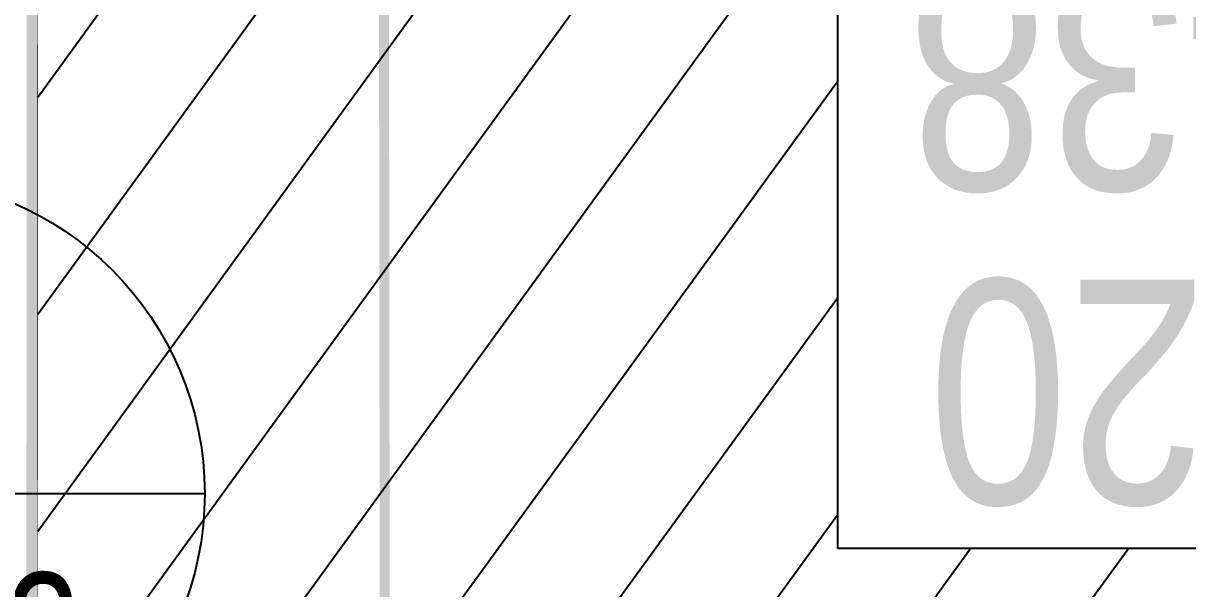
# Model space of a CAD drawing. Header units: centimetres. Extents: x -6122352 to 7132207, y -1694241 to 1947892.
# Drawn here: x 92642 to 94980, y -96683 to -95548 of the extents above; entities that cross this region are included whole.
import ezdxf
from ezdxf.enums import TextEntityAlignment as Align
from ezdxf.xclip import XClip

# ---------------------------------------------------------------- set-up
doc = ezdxf.new("R2010")
doc.units = ezdxf.units.CM
doc.header["$MEASUREMENT"] = 0
doc.header["$XCLIPFRAME"] = 2
doc.linetypes.add('XR-AR-END-SETTING OUT PLAN$0$23261-XR-AR-SI-GF$0$HIDDEN', pattern=[0.375, 0.25, -0.125])
for name, color, linetype in [('00-MI-DIM', 7, 'Continuous'), ('23585-XR-AR-BOUNDARY WALLS AND SETBACKS$0$setback', 7, 'XR-AR-END-SETTING OUT PLAN$0$23261-XR-AR-SI-GF$0$HIDDEN'), ('@MI-REF LAYER', 7, 'Continuous'), ('B_TH_4', 7, 'Continuous')]:
    doc.layers.add(name, color=color, linetype=linetype)
for name, color, linetype, lineweight in [('A-ANNO-TEXT', 3, 'Continuous', 25), ('XR-AR-END-SETTING OUT PLAN$0$23585-XR-AR-END-GROUND FLOOR$0$A-EQUP-KITN-PLAN', 202, 'Continuous', 9), ('XR-AR-END-SETTING OUT PLAN$0$23585-XR-AR-END-GROUND FLOOR$0$A-GLAZ-SILL', 8, 'Continuous', 5), ('XR-AR-END-SETTING OUT PLAN$0$23585-XR-AR-END-GROUND FLOOR$0$A-GLAZ-WNDO', 232, 'Continuous', 9), ('XR-AR-END-SETTING OUT PLAN$0$23585-XR-AR-END-GROUND FLOOR$0$A-WALL', 7, 'Continuous', 30)]:
    doc.layers.add(name, color=color, linetype=linetype, lineweight=lineweight)
doc.styles.add('Arial Narrow', font='ARIALN.TTF', dxfattribs={"width": 0.95, "height": 500})
doc.styles.add('Xref group 33-41$0$Overall SOP Plan$0$LAC-609-NG10-1-XREF-GRID-125SC$0$GRID-DIM-NO', font='arial.ttf', dxfattribs={"width": 0.8})

# ---------------------------------------------------------------- blocks, each defined once
blk = doc.blocks.new('23585-XR-AR-BOUNDARY WALLS AND SETBACKS')
at = {"layer": '23585-XR-AR-BOUNDARY WALLS AND SETBACKS$0$setback', "ltscale": 40, "const_width": 0.05}
blk.add_lwpolyline([(496532.0673623674, 2768893.95391039), (496532.1686264705, 2768894.064425312), (496536.2220017799, 2768898.488198366), (496540.2756266847, 2768902.912025546), (496544.3290017809, 2768907.335798366), (496548.382401789, 2768911.759598364), (496552.4358017773, 2768916.183398364), (496556.5893923498, 2768920.716433185), (496542.2115776765, 2768933.889312271), (496538.0586421989, 2768929.356943275), (496534.0052491076, 2768924.933150815), (496529.9518491079, 2768920.509350816), (496525.8982013824, 2768916.085698731), (496521.844849108, 2768911.661950815), (496517.6903034673, 2768907.127653947), (496532.0673623674, 2768893.95391039)], dxfattribs=at)
blk = doc.blocks.new('A$C9d9485f6')
at = {"layer": 'A-ANNO-TEXT', "rotation": 312.4881850805905}
blk.add_blockref('23585-XR-AR-BOUNDARY WALLS AND SETBACKS', (-2377088.534775567, -1504219.252137818), dxfattribs=at)
blk = doc.blocks.new('XR-AR-END-SETTING OUT PLAN$0$23585-XR-AR-END-GROUND FLOOR$0$XR-END-GROUND FLOOR PLAN$0$A$C69996ABC')
at = {"layer": 'XR-AR-END-SETTING OUT PLAN$0$23585-XR-AR-END-GROUND FLOOR$0$A-GLAZ-SILL'}
blk.add_line((0.2499999770720933, 0.9999993968456202), (0.249999977072207, 0.0999993968456252), dxfattribs=at)
at = {"layer": 'XR-AR-END-SETTING OUT PLAN$0$23585-XR-AR-END-GROUND FLOOR$0$A-GLAZ-WNDO'}
for p, q in [((-2.292778056300904e-08, 0.9999993968456202), (-2.292778056300904e-08, 0.9499993968456231)), ((0.2499999770720933, 0.9999993968456202), (-2.292778056300904e-08, 0.9999993968456202)), ((0.1499999770722127, 0.9499993968456231), (0.1499999770722127, 0.9999993968456202)), ((0.1499999770722109, 0.999999396845622), (0.1499999770722127, 0.09999939684562342)), ((-2.292778056300904e-08, 0.9499993968456231), (0.1499999770722127, 0.9499993968456231)), ((-2.292778056300904e-08, 0.9499993968456231), (-2.292778056300904e-08, 0.1499993968456224)), ((0.1499999770722127, 0.1499993968456224), (-2.292778056300904e-08, 0.1499993968456224)), ((-2.292787470992153e-08, 0.09999939684561099), (-2.292787470992153e-08, 0.1499993968456099)), ((0.1499999770722127, 0.0999993968456252), (0.1499999770722127, 0.1499993968456224)), ((0.249999977072207, 0.0999993968456252), (-2.292778056300904e-08, 0.0999993968456252))]:
    blk.add_line(p, q, dxfattribs=at)
blk.add_lwpolyline([(-2.292779299750691e-08, 0.9499993968456231), (-2.292779299750691e-08, 0.1499993968456224), (0.04999997707220416, 0.1499993968456224), (0.04999997707220416, 0.9499993968456231)], close=True, dxfattribs=at)
blk.add_lwpolyline([(0.04999997707215442, 0.0999993968456181), (-2.292784451185526e-08, 0.0999993968456181)], dxfattribs=at)
blk = doc.blocks.new('XR-AR-END-SETTING OUT PLAN')
at = {"layer": 'XR-AR-END-SETTING OUT PLAN$0$23585-XR-AR-END-GROUND FLOOR$0$A-EQUP-KITN-PLAN', "color": 8}
for p, q in [((3850.109238997102, 11100.00033140182), (3850.107901349664, 13149.99880361557)), ((5650.107138469815, 11100.00778436661), (3850.109238997102, 11100.00033140182))]:
    blk.add_line(p, q, dxfattribs=at)
at = {"layer": 'XR-AR-END-SETTING OUT PLAN$0$23585-XR-AR-END-GROUND FLOOR$0$A-WALL', "color": 8}
blk.add_lwpolyline([(3850.106042101979, 10500.01968860626), (5750.107330158353, 10500.00084400177), (5750.107415214181, 10250.00188541412), (4790.107357934117, 10249.9985537529), (4790.107358291745, 10149.99855566025), (4540.107357993722, 10149.99855566025), (4540.10735835135, 10249.9985537529), (3000.102095916867, 10249.99855327606), (3000.102079048753, 11999.99910259247), (3250.104392960668, 11999.99910163879), (3250.104392841458, 11100.02067995071), (3850.106042161584, 11100.02068090439), (3850.10604198277, 10499.99947547913)], dxfattribs=at)
at = {"color": 8, "xscale": 1000.000000000001, "yscale": 1000.000000000001, "zscale": 1000.000000000001}
blk.add_blockref('XR-AR-END-SETTING OUT PLAN$0$23585-XR-AR-END-GROUND FLOOR$0$XR-END-GROUND FLOOR PLAN$0$A$C69996ABC', (3000.101009145379, 11899.99970579147), dxfattribs=at)
blk = doc.blocks.new('END UNIT')
at = {"xscale": 0.001, "yscale": 0.001, "zscale": 0.001}
blk.add_blockref('XR-AR-END-SETTING OUT PLAN', (-9.150201729830158, 0), dxfattribs=at)
blk = doc.blocks.new('TH_4')
at = {"xscale": -1}
blk.add_blockref('END UNIT', (495826.3053798428, 2769130.514097063), dxfattribs=at)
blk = doc.blocks.new('A$C780da55d')
at = {"layer": 'B_TH_4', "xscale": 1.000039159572381, "yscale": 1.000039159572381, "zscale": 1.000039159572381}
blk.add_blockref('TH_4', (-495814.0704651335, -2769239.302089663), dxfattribs=at)
blk = doc.blocks.new('23585-XR-AR-MALDIVE-2$0$TH_4')
blk.add_blockref('A$C780da55d', (495794.655359471, 2769130.864096801))
blk = doc.blocks.new('*U1871')
h = blk.add_hatch(color=94)
edge = h.paths.add_edge_path()
edge.add_line((-5.853590386044781e-15, -6.350000000000011), (-3.839567134987508e-15, -8.98025612106916))
edge.add_line((-3.839567134987508e-15, -8.98025612106916), (-8.98025612106916, -1.4210854715202e-14))
edge.add_line((-8.98025612106916, -1.364422505680946e-14), (-1.243449787580175e-14, 8.980256121069147))
edge.add_line((-1.308023176029987e-14, 8.980256121069147), (-6.554262137165959e-15, 6.349999999999988))
edge.add_arc((-2.326472348102011e-15, -1.154631945610163e-14), 6.35, 90.00000000000004, 269.9999999999999)
at = {"color": 94}
blk.add_line((-6.35, -5.639932965095795e-15), (6.35, -1.127986593019159e-14), dxfattribs=at)
for points in [[(-5.853590386044781e-15, -6.350000000000011), (-3.839567134987508e-15, -8.98025612106916), (-8.98025612106916, -1.364422505680946e-14), (-1.308023176029987e-14, 8.980256121069147), (-6.554262137165959e-15, 6.349999999999988, 0.9999999999999994)], [(-4.490128060534579, 4.490128060534578, 0.4142135623730951), (-4.490128060534578, -4.49012806053458), (-8.98025612106916, -1.236372533598709e-15), (-4.490128060534585, 4.490128060534578)]]:
    blk.add_lwpolyline(points, format="xyb", close=True)
blk.add_circle((-1.409983241273949e-15, -5.639932965095795e-15), 6.35, dxfattribs=at)
at = {"style": 'Arial Narrow', "width": 0.95, "flags": 8}
blk.add_attdef('VIEWNUMBER', text='', height=2.5, dxfattribs=at).set_placement((-1.409983241273949e-15, -5.639932965095795e-15), align=Align.BOTTOM_CENTER)
blk.add_attdef('SHEETNUMBER', text='', height=2.5, dxfattribs=at).set_placement((-1.409983241273949e-15, -1.587500000000005), align=Align.TOP_CENTER)
blk = doc.blocks.new('M3 REF WITH TABLES')
at = {"color": 1, "const_width": 0.01999999999999999}
blk.add_lwpolyline([(57.20067118969746, 62.37373535102233), (62.30738789052702, 62.65021186042577), (72.09442844771547, 53.70689465757459), (72.34833414893365, 53.9801707486622), (72.09442844771547, 53.70689465757459), (74.45312023937004, 51.5195779344067), (74.79307378083467, 46.24843301204965)], dxfattribs=at)

msp = doc.modelspace()

# ---------------------------------------------------------------- block references
at = {"layer": '@MI-REF LAYER', "xscale": 1000, "yscale": 1000, "zscale": 1000}
msp.add_blockref('A$C9d9485f6', (-23958.95045533385, 48155.57226163784), dxfattribs=at)

# ---------------------------------------------------------------- next in the draw order: block references
at = {"layer": '@MI-REF LAYER'}
ref = msp.add_blockref('23585-XR-AR-MALDIVE-2$0$TH_4', (496417964.9591807, 2768957759.234045), dxfattribs=dict(at, xscale=1000, yscale=1000, zscale=1000, rotation=179.9898026793493))
XClip(ref).set_block_clipping_path([(495835.3952632253, 2769130.5143983634), (495835.3955449336, 2769154.454259045), (495832.31072781887, 2769154.454277743), (495826.31069717463, 2769154.4542400045), (495820.3105747942, 2769154.45435022), (495814.30548654683, 2769154.454312696), (495808.3105498841, 2769154.4542752365), (495802.31054505054, 2769154.4543360225), (495793.35712816194, 2769154.454291232), (495793.3583734059, 2769130.514380163)])

# ---------------------------------------------------------------- next in the draw order: linework, layer by layer
at = {"layer": '@MI-REF LAYER', "const_width": 5.000000000000002}
msp.add_lwpolyline([(92675.4538232604, -89964.51177521618), (92671.27349824559, -104238.3423609368), (98921.51899553371, -104239.4547581458), (98921.43785492248, -103938.8251073431), (122722.8712224877, -103943.0612112809), (122722.6830709629, -104243.6908133628), (128972.9285688721, -104244.8032133181), (128976.4423090391, -89970.86702887056), (92675.4538232604, -89964.51177521618)], close=True, dxfattribs=at)

# ---------------------------------------------------------------- next in the draw order: wipeouts: each hides what was drawn before it
msp.add_wipeout([(128972.78564538565, -89970.97193029997), (92671.79725608348, -89964.10626118808), (92671.27349813687, -104238.34236081815), (98921.51899559154, -104239.45475805369), (98921.43785482732, -103938.82510741167), (122722.87122257455, -103943.06121123041), (122722.68307110868, -104243.69081319368), (128972.92857313139, -104244.77546120252)]).dxf.layer = '@MI-REF LAYER'

# ---------------------------------------------------------------- next in the draw order: hatches: boundary and pattern name
at = {"layer": '@MI-REF LAYER'}
h = msp.add_hatch(dxfattribs=at)
h.set_pattern_fill('ANSI31', color=256, scale=1999.999998458916, angle=6.722712845868625)
h.set_pattern_definition([(51.72271284586864, (-2377388365.755942, -1504087993.217153), (-196.2554993275065, 154.8669715833345), [])])
h.paths.add_polyline_path([(122722.8712224877, -103943.0612112809), (122722.6830714242, -104243.690813177), (128972.9285688721, -104244.8032133181), (128972.7856444257, -89970.97758180392), (92671.79715864702, -89964.62232814953), (92669.09752416589, -104238.4531772758), (98917.7768105872, -104239.5814400986), (98902.33546063656, -103927.5114286937)])

# ---------------------------------------------------------------- next in the draw order: linework, layer by layer
at = {"layer": '@MI-REF LAYER', "color": 1, "const_width": 20}
msp.add_lwpolyline([(89704.51714183255, -84499.81487833228), (93357.67334171281, -88078.8433082361), (93373.28718370131, -101336.6274996764), (93746.30312338374, -101339.2800105728), (93373.28718370131, -101336.6274996764), (93353.47972594302, -104553.3632799489), (89696.07428644488, -108364.3897366892)], dxfattribs=at)

# ---------------------------------------------------------------- next in the draw order: block references
at = {"layer": '00-MI-DIM'}
ref = msp.add_blockref('*U1871', (92371.3455981374, -96491.7332713117), dxfattribs=dict(at, xscale=100, yscale=100, zscale=100))
ref.add_attrib('VIEWNUMBER', '06', dxfattribs={"layer": '0', "height": 250, "style": 'Arial Narrow', "width": 0.95}).set_placement((92371.3455981374, -96491.7332713117), align=Align.BOTTOM_CENTER)
ref.add_attrib('SHEETNUMBER', 'G3-T2', dxfattribs={"layer": '0', "height": 250, "style": 'Arial Narrow', "width": 0.95}).set_placement((92371.3455981374, -96650.4832713117), align=Align.TOP_CENTER)

# ---------------------------------------------------------------- next in the draw order: texts
at = {"layer": '00-MI-DIM', "color": 7, "insert": (96424.73625547653, -96512.56551590396, -157.461039985285), "char_height": 450.0000000000002, "width": 2056.8768805703, "attachment_point": 1, "rotation": 179.9888605494505, "line_spacing_factor": 0.8394388776454546, "style": 'Xref group 33-41$0$Overall SOP Plan$0$LAC-609-NG10-1-XREF-GRID-125SC$0$GRID-DIM-NO', "bg_fill": 19, "box_fill_scale": 1.2, "bg_fill_color": 256, "bg_fill_transparency": 0}
msp.add_mtext('\\pxqc;MA0320 9218438', dxfattribs=at)

# ---------------------------------------------------------------- next in the draw order: block references
at = {"layer": '@MI-REF LAYER', "xscale": 1000, "yscale": 1000, "zscale": 1000, "rotation": 312.4882889992022}
msp.add_blockref('M3 REF WITH TABLES', (5073.57098191743, -84448.84299303715), dxfattribs=at)

doc.saveas('drawing.dxf')
